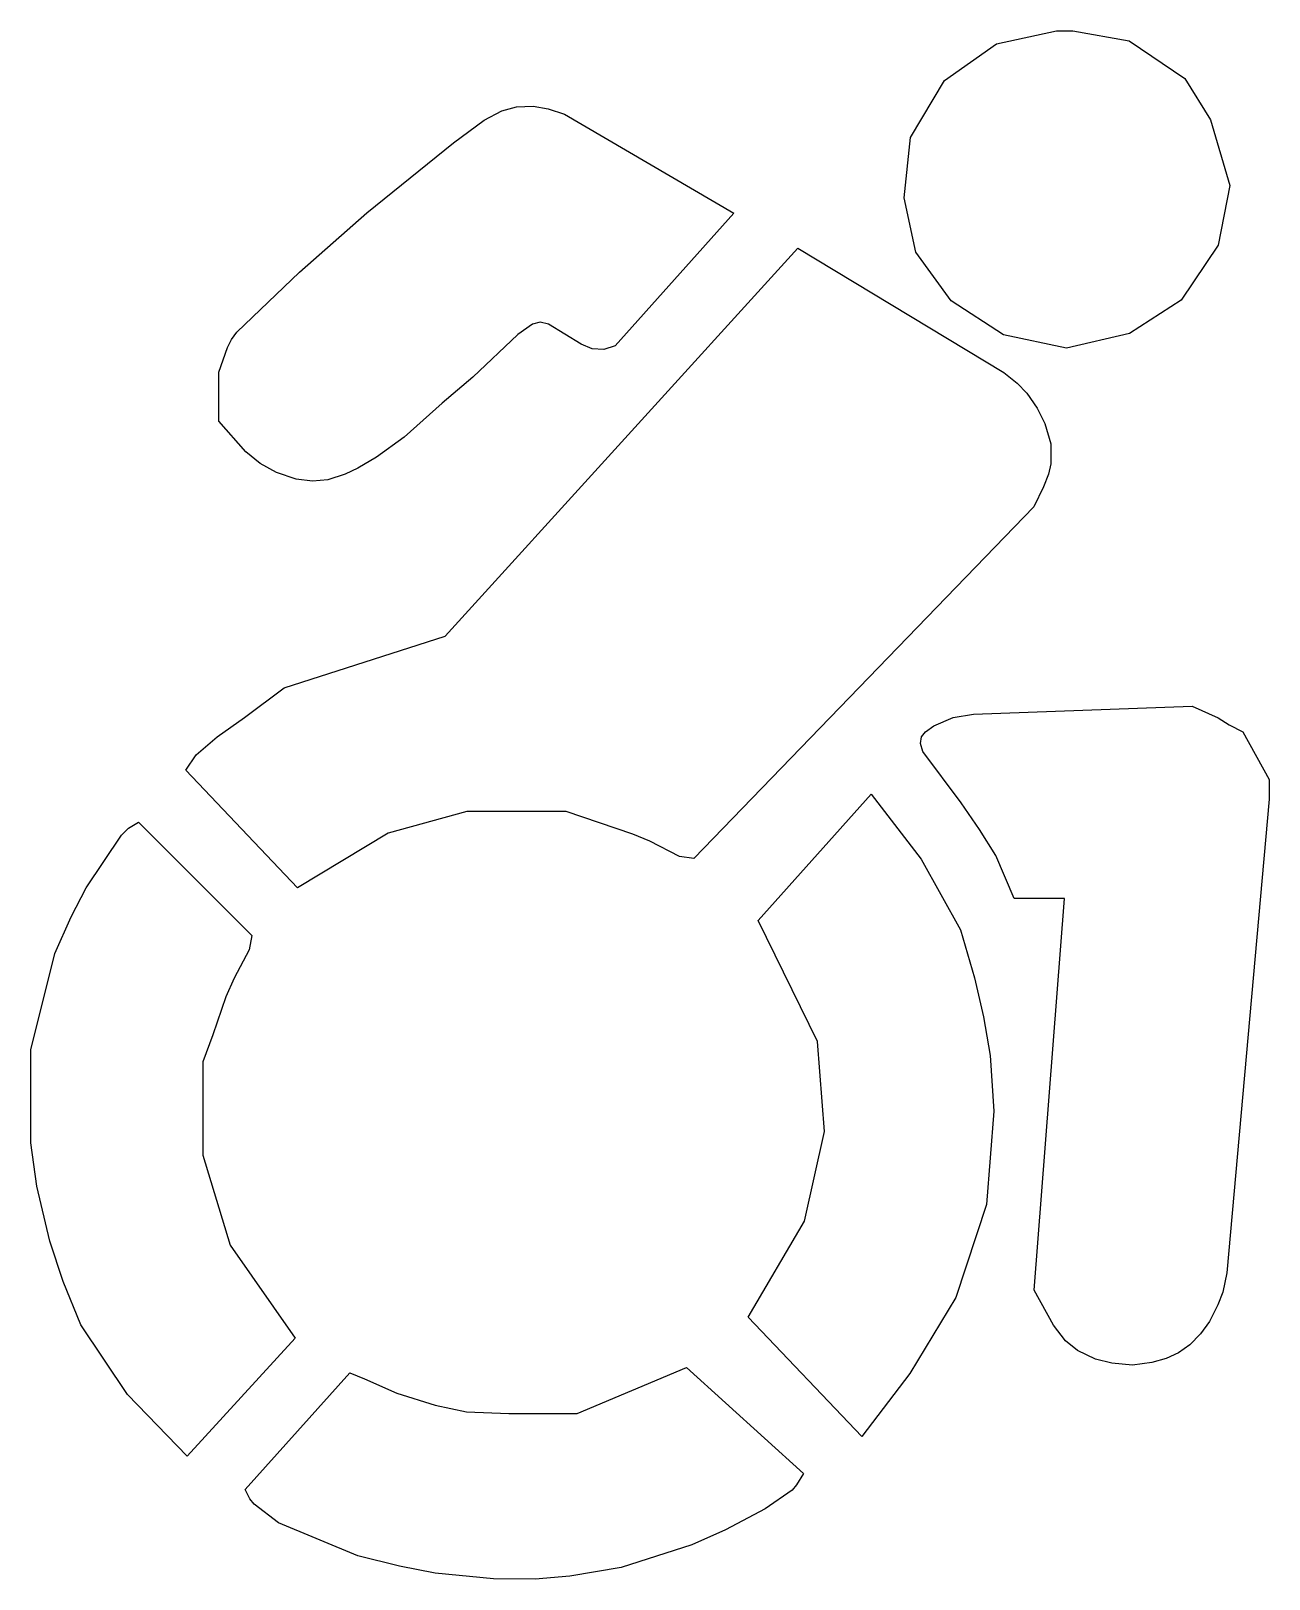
# Model space of a CAD drawing. Header units: inches. Extents: x 3 to 15, y 3 to 18.
import ezdxf

# ---------------------------------------------------------------- set-up
doc = ezdxf.new("R2010")
doc.units = ezdxf.units.IN
doc.header["$MEASUREMENT"] = 0
doc.layers.add('CUT', color=1, linetype='Continuous')

msp = doc.modelspace()

# ---------------------------------------------------------------- linework, layer by layer
at = {"layer": 'CUT'}
for points in [[(14.621, 16.502), (14.507, 15.926), (14.147, 15.393), (13.648, 15.068), (13.036, 14.925), (12.425, 15.056), (11.92, 15.386), (11.578, 15.856), (11.462, 16.384), (11.524, 16.968), (11.854, 17.519), (12.36, 17.876), (12.941, 18), (13.099, 18), (13.644, 17.903), (14.185, 17.538), (14.434, 17.14)], [(4.82, 14.22), (4.82, 14.694), (4.905, 14.934), (4.944, 15.012), (4.996, 15.083), (5.604, 15.662), (6.257, 16.238), (7.096, 16.917), (7.394, 17.136), (7.563, 17.225), (7.705, 17.264), (7.868, 17.272), (8.014, 17.247), (8.172, 17.195), (9.811, 16.235), (8.664, 14.949), (8.553, 14.914), (8.441, 14.92), (8.333, 14.965), (8.016, 15.159), (7.937, 15.177), (7.861, 15.16), (7.72, 15.058), (7.283, 14.646), (6.984, 14.395), (6.616, 14.064), (6.348, 13.871), (6.167, 13.763), (6.046, 13.705), (5.876, 13.65), (5.729, 13.637), (5.572, 13.658), (5.379, 13.721), (5.223, 13.808), (5.084, 13.921)], [(8.832, 10.216), (8.186, 10.437), (7.226, 10.437), (6.462, 10.228), (5.585, 9.698), (4.502, 10.837), (4.602, 10.986), (4.804, 11.159), (5.071, 11.348), (5.455, 11.634), (7.016, 12.135), (10.432, 15.895), (12.431, 14.692), (12.558, 14.588), (12.652, 14.492), (12.753, 14.344), (12.827, 14.198), (12.885, 13.999), (12.886, 13.807), (12.862, 13.707), (12.814, 13.582), (12.721, 13.39), (9.424, 9.981), (9.286, 10.001), (8.999, 10.148)], [(14.505, 5.656), (14.422, 5.496), (14.335, 5.376), (14.231, 5.269), (14.123, 5.192), (14.004, 5.137), (13.864, 5.097), (13.677, 5.073), (13.475, 5.093), (13.317, 5.132), (13.142, 5.214), (13.028, 5.307), (12.912, 5.46), (12.722, 5.798), (13.016, 9.594), (12.529, 9.594), (12.352, 10.011), (12.194, 10.264), (12.017, 10.521), (11.644, 11.02), (11.623, 11.097), (11.633, 11.159), (11.67, 11.21), (11.751, 11.268), (11.938, 11.347), (12.136, 11.379), (14.256, 11.457), (14.506, 11.346), (14.614, 11.277), (14.747, 11.21), (15, 10.747), (15, 10.556), (14.591, 5.966), (14.551, 5.781)], [(12.232, 8.449), (12.297, 8.072), (12.334, 7.535), (12.262, 6.628), (11.963, 5.727), (11.517, 4.993), (11.053, 4.381), (9.953, 5.539), (10.497, 6.467), (10.691, 7.338), (10.623, 8.208), (10.047, 9.382), (11.143, 10.604), (11.628, 9.975), (12.01, 9.291), (12.145, 8.826)], [(3.536, 9.696), (3.877, 10.207), (3.945, 10.275), (4.041, 10.335), (5.142, 9.235), (5.114, 9.096), (4.969, 8.821), (4.89, 8.642), (4.763, 8.273), (4.666, 8.013), (4.666, 7.106), (4.93, 6.235), (5.561, 5.335), (4.513, 4.19), (3.937, 4.787), (3.485, 5.464), (3.312, 5.883), (3.182, 6.274), (3.057, 6.806), (3, 7.226), (3, 8.127), (3.23, 9.062), (3.391, 9.417)], [(5.123, 3.778), (5.077, 3.868), (6.09, 4.998), (6.232, 4.941), (6.545, 4.802), (6.917, 4.684), (7.222, 4.619), (7.633, 4.604), (8.293, 4.604), (9.355, 5.049), (10.487, 4.023), (10.421, 3.913), (10.377, 3.862), (10.116, 3.679), (9.733, 3.476), (9.407, 3.332), (8.721, 3.111), (8.223, 3.027), (7.886, 3), (7.482, 3.002), (6.917, 3.057), (6.573, 3.125), (6.168, 3.225), (5.4, 3.543), (5.162, 3.725)]]:
    msp.add_lwpolyline(points, close=True, dxfattribs=at)

doc.saveas('drawing.dxf')
